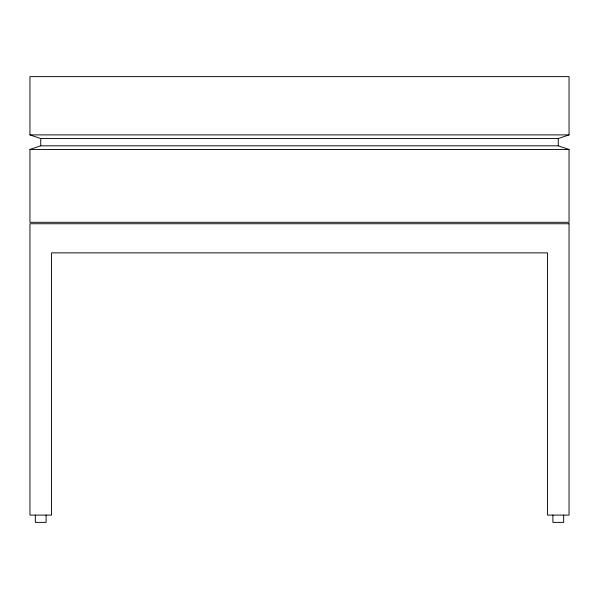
<?xml version="1.0" encoding="UTF-8"?>
<svg xmlns="http://www.w3.org/2000/svg" width="599" height="599" viewBox="0 0 599 599"><rect width="100%" height="100%" fill="white"/><g stroke="black" fill="none" stroke-linecap="round" stroke-linejoin="round"><path stroke-width="0.9" d="M29.95 149.458L40.732 145.819L558.268 145.819L569.05 149.458L569.05 222.296L29.95 222.296L29.95 149.458L569.05 149.458M558.268 138.534L569.05 134.887L569.05 76.62L29.95 76.62L29.95 134.887L40.732 138.534L558.268 138.534L558.268 145.819M29.95 134.887L569.05 134.887M563.644 515.095L563.644 522.38L552.892 522.38L552.892 515.095M46.108 515.095L46.108 522.38L35.356 522.38L35.356 515.095M40.732 138.534L40.732 145.819M569.05 223.749L29.95 223.749L29.95 515.095L51.514 515.095L51.514 252.883L547.486 252.883L547.486 515.095L569.05 515.095L569.05 223.749"/></g></svg>
